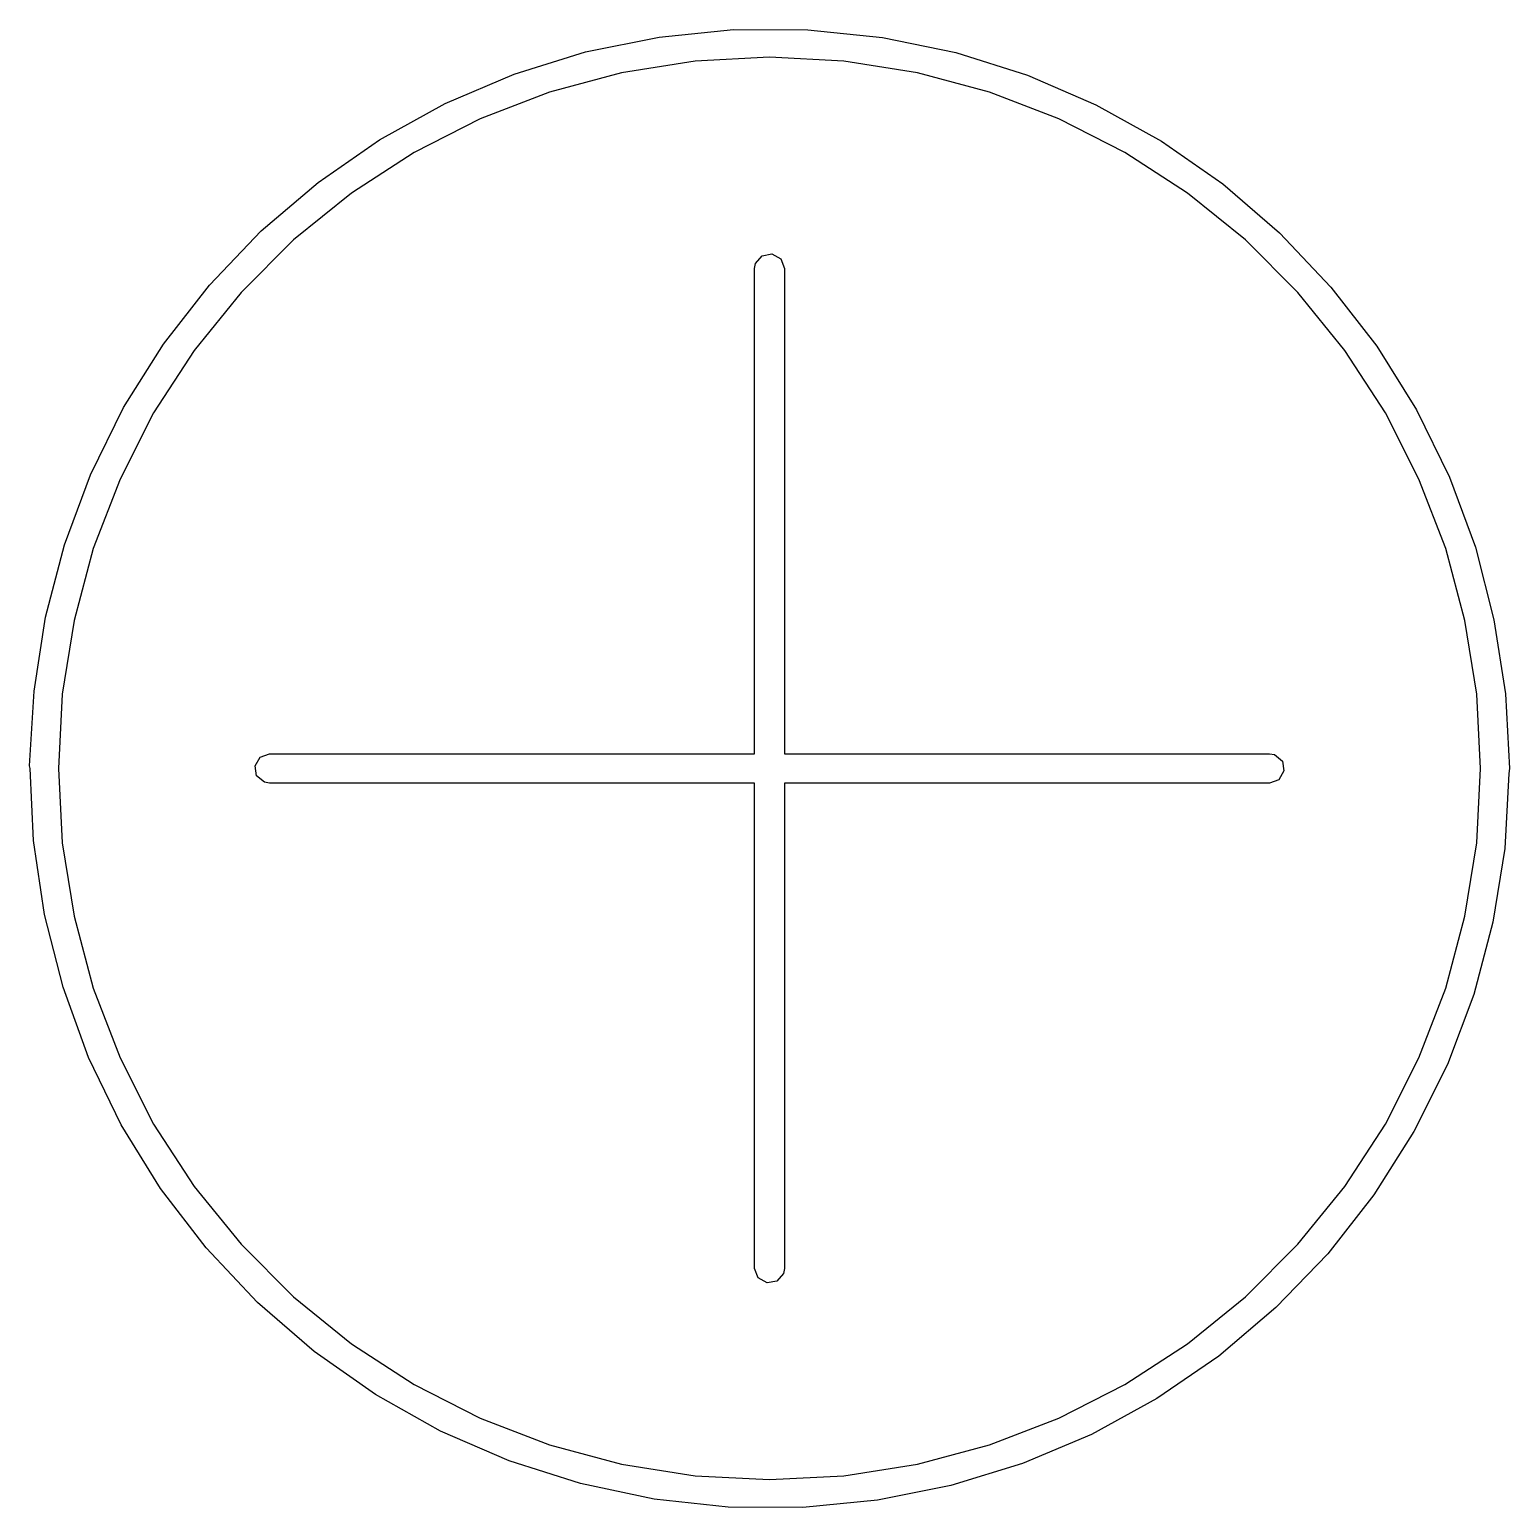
# Model space of a CAD drawing. Extents: x 5.3 to 29.5, y -16.5 to -2.6.
# Drawn here: x 25.752 to 26.048, y -5.6978 to -5.4022 of the extents above; entities that cross this region are included whole.
import ezdxf

# ---------------------------------------------------------------- set-up
doc = ezdxf.new("R2010")
doc.units = 0
doc.header["$MEASUREMENT"] = 0
doc.layers.add('BLACK', color=7, linetype='CONTINUOUS')

msp = doc.modelspace()

# ---------------------------------------------------------------- linework, layer by layer
at = {"layer": 'BLACK', "linetype": 'CONTINUOUS'}
for p, q in [((25.8632, -5.4067), (25.8779, -5.40371)), ((25.8779, -5.40371), (25.8928, -5.40222)), ((25.8928, -5.40222), (25.9077, -5.40225)), ((25.9077, -5.40225), (25.9226, -5.40379)), ((25.9226, -5.40379), (25.9373, -5.40682)), ((25.8489, -5.41115), (25.8632, -5.4067)), ((25.9, -5.40776), (25.8851, -5.40854)), ((25.9149, -5.40854), (25.9, -5.40776)), ((25.9373, -5.40682), (25.9516, -5.41133)), ((25.8704, -5.41087), (25.856, -5.41472)), ((25.8851, -5.40854), (25.8704, -5.41087)), ((25.9296, -5.41087), (25.9149, -5.40854)), ((25.944, -5.41472), (25.9296, -5.41087)), ((25.8351, -5.41702), (25.8489, -5.41115)), ((25.9516, -5.41133), (25.9653, -5.41725)), ((25.856, -5.41472), (25.8421, -5.42006)), ((25.9579, -5.42006), (25.944, -5.41472)), ((25.822, -5.42426), (25.8351, -5.41702)), ((25.9653, -5.41725), (25.9784, -5.42453)), ((25.8421, -5.42006), (25.8289, -5.42681)), ((25.9711, -5.42681), (25.9579, -5.42006)), ((25.8097, -5.43278), (25.822, -5.42426)), ((25.9784, -5.42453), (25.9907, -5.43309)), ((25.8289, -5.42681), (25.8164, -5.43492)), ((25.9836, -5.43492), (25.9711, -5.42681)), ((25.7983, -5.4425), (25.8097, -5.43278)), ((25.9907, -5.43309), (26.002, -5.44286)), ((25.8164, -5.43492), (25.8048, -5.44429)), ((25.9952, -5.44429), (25.9836, -5.43492)), ((25.788, -5.45332), (25.7983, -5.4425)), ((26.002, -5.44286), (26.0123, -5.45372)), ((25.8048, -5.44429), (25.7943, -5.45482)), ((26.0057, -5.45482), (25.9952, -5.44429)), ((25.897, -5.45), (25.8972, -5.44899)), ((25.8972, -5.44899), (25.8985, -5.44744)), ((25.8985, -5.44744), (25.9005, -5.44709)), ((25.9005, -5.44709), (25.9023, -5.4481)), ((25.9023, -5.4481), (25.903, -5.45)), ((25.897, -5.54705), (25.897, -5.45)), ((25.903, -5.45), (25.903, -5.54705)), ((25.7788, -5.46514), (25.788, -5.45332)), ((25.7943, -5.45482), (25.7849, -5.46639)), ((26.0151, -5.46639), (26.0057, -5.45482)), ((26.0123, -5.45372), (26.0215, -5.46556)), ((25.7708, -5.47782), (25.7788, -5.46514)), ((25.7849, -5.46639), (25.7768, -5.47888)), ((26.0232, -5.47888), (26.0151, -5.46639)), ((26.0215, -5.46556), (26.0294, -5.47827)), ((25.7642, -5.49124), (25.7708, -5.47782)), ((25.7768, -5.47888), (25.7701, -5.49214)), ((26.0299, -5.49214), (26.0232, -5.47888)), ((26.0294, -5.47827), (26.036, -5.49172)), ((25.759, -5.50526), (25.7642, -5.49124)), ((25.7701, -5.49214), (25.7647, -5.50604)), ((26.0353, -5.50604), (26.0299, -5.49214)), ((26.036, -5.49172), (26.0412, -5.50576)), ((25.7552, -5.51974), (25.759, -5.50526)), ((25.7647, -5.50604), (25.7609, -5.52043)), ((26.0391, -5.52043), (26.0353, -5.50604)), ((26.0412, -5.50576), (26.0449, -5.52025)), ((25.7529, -5.53453), (25.7552, -5.51974)), ((26.0449, -5.52025), (26.0472, -5.53505)), ((25.7609, -5.52043), (25.7585, -5.53513)), ((26.0415, -5.53513), (26.0391, -5.52043)), ((25.752, -5.54948), (25.7529, -5.53453)), ((25.7585, -5.53513), (25.7578, -5.55)), ((26.0422, -5.55), (26.0415, -5.53513)), ((26.0472, -5.53505), (26.048, -5.55)), ((25.7521, -5.55), (25.752, -5.54948)), ((25.7971, -5.54949), (25.7981, -5.54774)), ((25.7974, -5.55148), (25.7971, -5.54949)), ((25.7981, -5.54774), (25.8, -5.54705)), ((25.8, -5.54705), (25.897, -5.54705)), ((25.903, -5.54705), (26, -5.54705)), ((26, -5.54705), (26.001, -5.54723)), ((26.001, -5.54723), (26.0026, -5.54852)), ((26.0026, -5.54852), (26.0029, -5.55051)), ((25.7528, -5.56444), (25.7521, -5.55)), ((25.7578, -5.55), (25.7585, -5.56487)), ((25.799, -5.55277), (25.7974, -5.55148)), ((25.8, -5.55295), (25.799, -5.55277)), ((25.897, -5.55295), (25.8, -5.55295)), ((25.897, -5.65), (25.897, -5.55295)), ((26, -5.55295), (25.903, -5.55295)), ((25.903, -5.55295), (25.903, -5.65)), ((26.0019, -5.55226), (26, -5.55295)), ((26.0029, -5.55051), (26.0019, -5.55226)), ((26.0415, -5.56487), (26.0422, -5.55)), ((26.0479, -5.55103), (26.0471, -5.56598)), ((26.048, -5.55), (26.0479, -5.55103)), ((25.755, -5.57924), (25.7528, -5.56444)), ((25.7585, -5.56487), (25.7609, -5.57957)), ((26.0391, -5.57957), (26.0415, -5.56487)), ((26.0471, -5.56598), (26.0447, -5.58076)), ((25.7587, -5.59375), (25.755, -5.57924)), ((25.7609, -5.57957), (25.7647, -5.59396)), ((26.0353, -5.59396), (26.0391, -5.57957)), ((26.0447, -5.58076), (26.0409, -5.59523)), ((25.7638, -5.60781), (25.7587, -5.59375)), ((25.7647, -5.59396), (25.7701, -5.60786)), ((26.0299, -5.60786), (26.0353, -5.59396)), ((26.0409, -5.59523), (26.0356, -5.60923)), ((25.7703, -5.62128), (25.7638, -5.60781)), ((25.7701, -5.60786), (25.7768, -5.62112)), ((26.0232, -5.62112), (26.0299, -5.60786)), ((26.0356, -5.60923), (26.0289, -5.62263)), ((25.7782, -5.63401), (25.7703, -5.62128)), ((25.7768, -5.62112), (25.7849, -5.63361)), ((26.0151, -5.63361), (26.0232, -5.62112)), ((26.0289, -5.62263), (26.0209, -5.63528)), ((25.7873, -5.64589), (25.7782, -5.63401)), ((25.7849, -5.63361), (25.7943, -5.64518)), ((26.0057, -5.64518), (26.0151, -5.63361)), ((26.0209, -5.63528), (26.0117, -5.64707)), ((25.7976, -5.65679), (25.7873, -5.64589)), ((25.7943, -5.64518), (25.8048, -5.65571)), ((25.9952, -5.65571), (26.0057, -5.64518)), ((26.0117, -5.64707), (26.0013, -5.65785)), ((25.8977, -5.6519), (25.897, -5.65)), ((25.903, -5.65), (25.9028, -5.65101)), ((25.8995, -5.65291), (25.8977, -5.6519)), ((25.9015, -5.65256), (25.8995, -5.65291)), ((25.9028, -5.65101), (25.9015, -5.65256)), ((25.8048, -5.65571), (25.8164, -5.66508)), ((25.9836, -5.66508), (25.9952, -5.65571)), ((25.8089, -5.66659), (25.7976, -5.65679)), ((26.0013, -5.65785), (25.9899, -5.66754)), ((25.8164, -5.66508), (25.8289, -5.67319)), ((25.9711, -5.67319), (25.9836, -5.66508)), ((25.8212, -5.6752), (25.8089, -5.66659)), ((25.9899, -5.66754), (25.9775, -5.67602)), ((25.8289, -5.67319), (25.8421, -5.67994)), ((25.9579, -5.67994), (25.9711, -5.67319)), ((25.8342, -5.68252), (25.8212, -5.6752)), ((25.9775, -5.67602), (25.9644, -5.6832)), ((25.8421, -5.67994), (25.856, -5.68528)), ((25.944, -5.68528), (25.9579, -5.67994)), ((25.8479, -5.68849), (25.8342, -5.68252)), ((25.856, -5.68528), (25.8704, -5.68913)), ((25.9296, -5.68913), (25.944, -5.68528)), ((25.9644, -5.6832), (25.9506, -5.68903)), ((25.8622, -5.69304), (25.8479, -5.68849)), ((25.9506, -5.68903), (25.9363, -5.69343)), ((25.8704, -5.68913), (25.8851, -5.69146)), ((25.8851, -5.69146), (25.9, -5.69224)), ((25.9, -5.69224), (25.9149, -5.69146)), ((25.9149, -5.69146), (25.9296, -5.68913)), ((25.8769, -5.69613), (25.8622, -5.69304)), ((25.9363, -5.69343), (25.9216, -5.69637)), ((25.8917, -5.69772), (25.8769, -5.69613)), ((25.9067, -5.6978), (25.8917, -5.69772)), ((25.9216, -5.69637), (25.9067, -5.6978))]:
    msp.add_line(p, q, dxfattribs=at)

doc.saveas('drawing.dxf')
